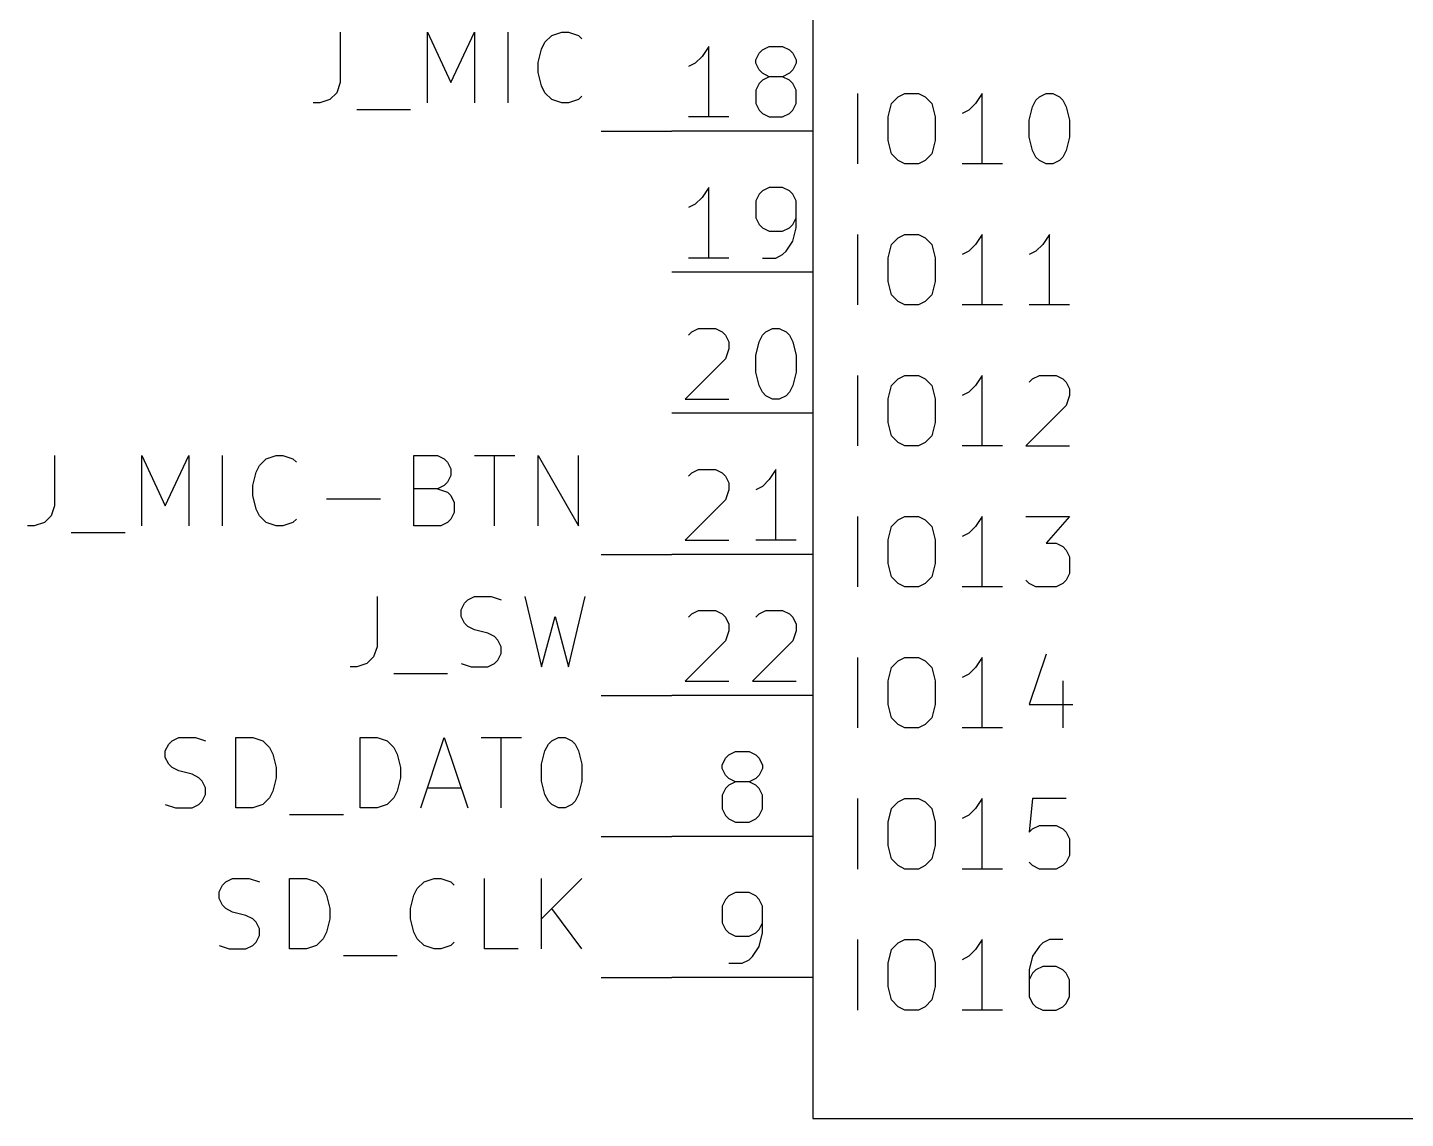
# Model space of a CAD drawing. Header units: inches. Extents: x 0.4 to 16.1, y -11.3 to -0.4.
# Drawn here: x 8.394 to 9.37, y -3.7 to -2.926 of the extents above; entities that cross this region are included whole.
import ezdxf

# ---------------------------------------------------------------- set-up
doc = ezdxf.new("R2010")
doc.units = ezdxf.units.IN
doc.header["$MEASUREMENT"] = 0
for name, color, linetype in [('GREENSIXTYFIVE', 129, 'CONTINUOUS'), ('LIGHTGREEN', 92, 'CONTINUOUS'), ('LIGHTRED', 12, 'CONTINUOUS'), ('RED', 14, 'CONTINUOUS'), ('REDSIX', 19, 'CONTINUOUS'), ('WHITE', 250, 'CONTINUOUS')]:
    doc.layers.add(name, color=color, linetype=linetype)

msp = doc.modelspace()

# ---------------------------------------------------------------- linework, layer by layer
at = {"layer": 'GREENSIXTYFIVE', "linetype": 'CONTINUOUS'}
for p, q in [((8.9819, -3.02313), (8.9819, -2.97313)), ((8.9819, -3.02313), (8.9819, -2.97313)), ((9.00571, -2.98028), (9.01048, -2.97551)), ((9.00571, -2.98028), (9.01048, -2.97551)), ((9.01048, -2.97551), (9.01524, -2.97313)), ((9.01048, -2.97551), (9.01524, -2.97313)), ((9.01524, -2.97313), (9.02476, -2.97313)), ((9.01524, -2.97313), (9.02476, -2.97313)), ((9.02476, -2.97313), (9.02952, -2.97551)), ((9.02476, -2.97313), (9.02952, -2.97551)), ((9.02952, -2.97551), (9.03428, -2.98028)), ((9.02952, -2.97551), (9.03428, -2.98028)), ((9.07, -2.97313), (9.06524, -2.98028)), ((9.07, -2.97313), (9.06524, -2.98028)), ((9.07, -3.02313), (9.07, -2.97313)), ((9.07, -3.02313), (9.07, -2.97313)), ((9.10571, -2.98265), (9.10809, -2.97789)), ((9.10571, -2.98265), (9.10809, -2.97789)), ((9.10809, -2.97789), (9.11048, -2.97551)), ((9.10809, -2.97789), (9.11048, -2.97551)), ((9.11048, -2.97551), (9.11524, -2.97313)), ((9.11048, -2.97551), (9.11524, -2.97313)), ((9.11524, -2.97313), (9.12, -2.97313)), ((9.11524, -2.97313), (9.12, -2.97313)), ((9.12, -2.97313), (9.12476, -2.97551)), ((9.12, -2.97313), (9.12476, -2.97551)), ((9.12476, -2.97551), (9.12714, -2.97789)), ((9.12476, -2.97551), (9.12714, -2.97789)), ((9.12714, -2.97789), (9.12952, -2.98265)), ((9.12714, -2.97789), (9.12952, -2.98265)), ((9.00333, -2.9898), (9.00571, -2.98028)), ((9.00333, -2.9898), (9.00571, -2.98028)), ((9.03428, -2.98028), (9.03667, -2.9898)), ((9.03428, -2.98028), (9.03667, -2.9898)), ((9.06048, -2.98504), (9.05572, -2.98742)), ((9.06048, -2.98504), (9.05572, -2.98742)), ((9.06524, -2.98028), (9.06048, -2.98504)), ((9.06524, -2.98028), (9.06048, -2.98504)), ((9.10333, -2.99218), (9.10571, -2.98265)), ((9.10333, -2.99218), (9.10571, -2.98265)), ((9.12952, -2.98265), (9.13191, -2.99218)), ((9.12952, -2.98265), (9.13191, -2.99218)), ((9.00333, -3.00646), (9.00333, -2.9898)), ((9.00333, -3.00646), (9.00333, -2.9898)), ((9.03667, -2.9898), (9.03667, -3.00646)), ((9.03667, -2.9898), (9.03667, -3.00646)), ((9.10333, -3.00408), (9.10333, -2.99218)), ((9.10333, -3.00408), (9.10333, -2.99218)), ((9.13191, -2.99218), (9.13191, -3.00408)), ((9.13191, -2.99218), (9.13191, -3.00408)), ((9.00571, -3.01599), (9.00333, -3.00646)), ((9.00571, -3.01599), (9.00333, -3.00646)), ((9.03667, -3.00646), (9.03428, -3.01599)), ((9.03667, -3.00646), (9.03428, -3.01599)), ((9.10571, -3.01361), (9.10333, -3.00408)), ((9.10571, -3.01361), (9.10333, -3.00408)), ((9.13191, -3.00408), (9.12952, -3.01361)), ((9.13191, -3.00408), (9.12952, -3.01361)), ((9.01048, -3.02075), (9.00571, -3.01599)), ((9.01048, -3.02075), (9.00571, -3.01599)), ((9.03428, -3.01599), (9.02952, -3.02075)), ((9.03428, -3.01599), (9.02952, -3.02075)), ((9.10809, -3.01837), (9.10571, -3.01361)), ((9.10809, -3.01837), (9.10571, -3.01361)), ((9.12952, -3.01361), (9.12714, -3.01837)), ((9.12952, -3.01361), (9.12714, -3.01837)), ((9.01524, -3.02313), (9.01048, -3.02075)), ((9.01524, -3.02313), (9.01048, -3.02075)), ((9.02476, -3.02313), (9.01524, -3.02313)), ((9.02476, -3.02313), (9.01524, -3.02313)), ((9.02952, -3.02075), (9.02476, -3.02313)), ((9.02952, -3.02075), (9.02476, -3.02313)), ((9.08429, -3.02313), (9.05572, -3.02313)), ((9.08429, -3.02313), (9.05572, -3.02313)), ((9.11048, -3.02075), (9.10809, -3.01837)), ((9.11048, -3.02075), (9.10809, -3.01837)), ((9.11524, -3.02313), (9.11048, -3.02075)), ((9.11524, -3.02313), (9.11048, -3.02075)), ((9.12, -3.02313), (9.11524, -3.02313)), ((9.12, -3.02313), (9.11524, -3.02313)), ((9.12476, -3.02075), (9.12, -3.02313)), ((9.12476, -3.02075), (9.12, -3.02313)), ((9.12714, -3.01837), (9.12476, -3.02075)), ((9.12714, -3.01837), (9.12476, -3.02075)), ((8.9819, -3.12313), (8.9819, -3.07313)), ((8.9819, -3.12313), (8.9819, -3.07313)), ((9.00571, -3.08028), (9.01048, -3.07551)), ((9.00571, -3.08028), (9.01048, -3.07551)), ((9.01048, -3.07551), (9.01524, -3.07313)), ((9.01048, -3.07551), (9.01524, -3.07313)), ((9.01524, -3.07313), (9.02476, -3.07313)), ((9.01524, -3.07313), (9.02476, -3.07313)), ((9.02476, -3.07313), (9.02952, -3.07551)), ((9.02476, -3.07313), (9.02952, -3.07551)), ((9.02952, -3.07551), (9.03428, -3.08028)), ((9.02952, -3.07551), (9.03428, -3.08028)), ((9.07, -3.07313), (9.06524, -3.08028)), ((9.07, -3.07313), (9.06524, -3.08028)), ((9.07, -3.12313), (9.07, -3.07313)), ((9.07, -3.12313), (9.07, -3.07313)), ((9.11762, -3.07313), (9.11286, -3.08028)), ((9.11762, -3.07313), (9.11286, -3.08028)), ((9.11762, -3.12313), (9.11762, -3.07313)), ((9.11762, -3.12313), (9.11762, -3.07313)), ((9.00333, -3.0898), (9.00571, -3.08028)), ((9.00333, -3.0898), (9.00571, -3.08028)), ((9.03428, -3.08028), (9.03667, -3.0898)), ((9.03428, -3.08028), (9.03667, -3.0898)), ((9.06048, -3.08504), (9.05572, -3.08742)), ((9.06048, -3.08504), (9.05572, -3.08742)), ((9.06524, -3.08028), (9.06048, -3.08504)), ((9.06524, -3.08028), (9.06048, -3.08504)), ((9.10809, -3.08504), (9.10333, -3.08742)), ((9.10809, -3.08504), (9.10333, -3.08742)), ((9.11286, -3.08028), (9.10809, -3.08504)), ((9.11286, -3.08028), (9.10809, -3.08504)), ((9.00333, -3.10646), (9.00333, -3.0898)), ((9.00333, -3.10646), (9.00333, -3.0898)), ((9.03667, -3.0898), (9.03667, -3.10646)), ((9.03667, -3.0898), (9.03667, -3.10646)), ((9.00571, -3.11599), (9.00333, -3.10646)), ((9.00571, -3.11599), (9.00333, -3.10646)), ((9.03667, -3.10646), (9.03428, -3.11599)), ((9.03667, -3.10646), (9.03428, -3.11599)), ((9.01048, -3.12075), (9.00571, -3.11599)), ((9.01048, -3.12075), (9.00571, -3.11599)), ((9.01524, -3.12313), (9.01048, -3.12075)), ((9.01524, -3.12313), (9.01048, -3.12075)), ((9.02476, -3.12313), (9.01524, -3.12313)), ((9.02476, -3.12313), (9.01524, -3.12313)), ((9.02952, -3.12075), (9.02476, -3.12313)), ((9.02952, -3.12075), (9.02476, -3.12313)), ((9.03428, -3.11599), (9.02952, -3.12075)), ((9.03428, -3.11599), (9.02952, -3.12075)), ((9.08429, -3.12313), (9.05572, -3.12313)), ((9.08429, -3.12313), (9.05572, -3.12313)), ((9.13191, -3.12313), (9.10333, -3.12313)), ((9.13191, -3.12313), (9.10333, -3.12313)), ((8.9819, -3.22313), (8.9819, -3.17313)), ((8.9819, -3.22313), (8.9819, -3.17313)), ((9.01048, -3.17551), (9.01524, -3.17313)), ((9.01048, -3.17551), (9.01524, -3.17313)), ((9.01524, -3.17313), (9.02476, -3.17313)), ((9.01524, -3.17313), (9.02476, -3.17313)), ((9.02476, -3.17313), (9.02952, -3.17551)), ((9.02476, -3.17313), (9.02952, -3.17551)), ((9.07, -3.17313), (9.06524, -3.18028)), ((9.07, -3.17313), (9.06524, -3.18028)), ((9.07, -3.22313), (9.07, -3.17313)), ((9.07, -3.22313), (9.07, -3.17313)), ((9.10571, -3.17551), (9.11048, -3.17313)), ((9.10571, -3.17551), (9.11048, -3.17313)), ((9.11048, -3.17313), (9.12238, -3.17313)), ((9.11048, -3.17313), (9.12238, -3.17313)), ((9.12238, -3.17313), (9.12714, -3.17551)), ((9.12238, -3.17313), (9.12714, -3.17551)), ((9.00333, -3.1898), (9.00571, -3.18028)), ((9.00333, -3.1898), (9.00571, -3.18028)), ((9.00571, -3.18028), (9.01048, -3.17551)), ((9.00571, -3.18028), (9.01048, -3.17551)), ((9.02952, -3.17551), (9.03428, -3.18028)), ((9.02952, -3.17551), (9.03428, -3.18028)), ((9.03428, -3.18028), (9.03667, -3.1898)), ((9.03428, -3.18028), (9.03667, -3.1898)), ((9.06524, -3.18028), (9.06048, -3.18504)), ((9.06524, -3.18028), (9.06048, -3.18504)), ((9.10333, -3.17789), (9.10571, -3.17551)), ((9.10333, -3.17789), (9.10571, -3.17551)), ((9.12714, -3.17551), (9.12952, -3.17789)), ((9.12714, -3.17551), (9.12952, -3.17789)), ((9.12952, -3.17789), (9.13191, -3.18265)), ((9.12952, -3.17789), (9.13191, -3.18265)), ((9.13191, -3.18265), (9.13191, -3.18742)), ((9.13191, -3.18265), (9.13191, -3.18742)), ((9.00333, -3.20646), (9.00333, -3.1898)), ((9.00333, -3.20646), (9.00333, -3.1898)), ((9.03667, -3.1898), (9.03667, -3.20646)), ((9.03667, -3.1898), (9.03667, -3.20646)), ((9.06048, -3.18504), (9.05572, -3.18742)), ((9.06048, -3.18504), (9.05572, -3.18742)), ((9.13191, -3.18742), (9.12952, -3.19456)), ((9.13191, -3.18742), (9.12952, -3.19456)), ((9.12952, -3.19456), (9.10095, -3.22313)), ((9.12952, -3.19456), (9.10095, -3.22313)), ((9.00571, -3.21599), (9.00333, -3.20646)), ((9.00571, -3.21599), (9.00333, -3.20646)), ((9.03667, -3.20646), (9.03428, -3.21599)), ((9.03667, -3.20646), (9.03428, -3.21599)), ((9.01048, -3.22075), (9.00571, -3.21599)), ((9.01048, -3.22075), (9.00571, -3.21599)), ((9.01524, -3.22313), (9.01048, -3.22075)), ((9.01524, -3.22313), (9.01048, -3.22075)), ((9.02952, -3.22075), (9.02476, -3.22313)), ((9.02952, -3.22075), (9.02476, -3.22313)), ((9.03428, -3.21599), (9.02952, -3.22075)), ((9.03428, -3.21599), (9.02952, -3.22075)), ((9.02476, -3.22313), (9.01524, -3.22313)), ((9.02476, -3.22313), (9.01524, -3.22313)), ((9.08429, -3.22313), (9.05572, -3.22313)), ((9.08429, -3.22313), (9.05572, -3.22313)), ((9.10095, -3.22313), (9.13191, -3.22313)), ((9.10095, -3.22313), (9.13191, -3.22313)), ((8.9819, -3.32313), (8.9819, -3.27313)), ((8.9819, -3.32313), (8.9819, -3.27313)), ((9.00333, -3.2898), (9.00571, -3.28028)), ((9.00333, -3.2898), (9.00571, -3.28028)), ((9.00571, -3.28028), (9.01048, -3.27551)), ((9.00571, -3.28028), (9.01048, -3.27551)), ((9.01048, -3.27551), (9.01524, -3.27313)), ((9.01048, -3.27551), (9.01524, -3.27313)), ((9.01524, -3.27313), (9.02476, -3.27313)), ((9.01524, -3.27313), (9.02476, -3.27313)), ((9.02476, -3.27313), (9.02952, -3.27551)), ((9.02476, -3.27313), (9.02952, -3.27551)), ((9.02952, -3.27551), (9.03428, -3.28028)), ((9.02952, -3.27551), (9.03428, -3.28028)), ((9.03428, -3.28028), (9.03667, -3.2898)), ((9.03428, -3.28028), (9.03667, -3.2898)), ((9.06524, -3.28028), (9.06048, -3.28504)), ((9.06524, -3.28028), (9.06048, -3.28504)), ((9.07, -3.27313), (9.06524, -3.28028)), ((9.07, -3.27313), (9.06524, -3.28028)), ((9.07, -3.32313), (9.07, -3.27313)), ((9.07, -3.32313), (9.07, -3.27313)), ((9.10095, -3.27313), (9.13191, -3.27313)), ((9.10095, -3.27313), (9.13191, -3.27313)), ((9.13191, -3.27313), (9.11524, -3.29218)), ((9.13191, -3.27313), (9.11524, -3.29218)), ((9.00333, -3.30646), (9.00333, -3.2898)), ((9.00333, -3.30646), (9.00333, -3.2898)), ((9.03667, -3.2898), (9.03667, -3.30646)), ((9.03667, -3.2898), (9.03667, -3.30646)), ((9.06048, -3.28504), (9.05572, -3.28742)), ((9.06048, -3.28504), (9.05572, -3.28742)), ((9.11524, -3.29218), (9.12238, -3.29218)), ((9.11524, -3.29218), (9.12238, -3.29218)), ((9.12238, -3.29218), (9.12714, -3.29456)), ((9.12238, -3.29218), (9.12714, -3.29456)), ((9.12714, -3.29456), (9.12952, -3.29694)), ((9.12714, -3.29456), (9.12952, -3.29694)), ((9.12952, -3.29694), (9.13191, -3.3017)), ((9.12952, -3.29694), (9.13191, -3.3017)), ((9.00571, -3.31599), (9.00333, -3.30646)), ((9.00571, -3.31599), (9.00333, -3.30646)), ((9.03667, -3.30646), (9.03428, -3.31599)), ((9.03667, -3.30646), (9.03428, -3.31599)), ((9.13191, -3.3017), (9.13191, -3.31361)), ((9.13191, -3.3017), (9.13191, -3.31361)), ((9.01048, -3.32075), (9.00571, -3.31599)), ((9.01048, -3.32075), (9.00571, -3.31599)), ((9.03428, -3.31599), (9.02952, -3.32075)), ((9.03428, -3.31599), (9.02952, -3.32075)), ((9.10333, -3.32075), (9.10095, -3.31837)), ((9.10333, -3.32075), (9.10095, -3.31837)), ((9.12952, -3.31837), (9.12714, -3.32075)), ((9.12952, -3.31837), (9.12714, -3.32075)), ((9.13191, -3.31361), (9.12952, -3.31837)), ((9.13191, -3.31361), (9.12952, -3.31837)), ((9.01524, -3.32313), (9.01048, -3.32075)), ((9.01524, -3.32313), (9.01048, -3.32075)), ((9.02476, -3.32313), (9.01524, -3.32313)), ((9.02476, -3.32313), (9.01524, -3.32313)), ((9.02952, -3.32075), (9.02476, -3.32313)), ((9.02952, -3.32075), (9.02476, -3.32313)), ((9.08429, -3.32313), (9.05572, -3.32313)), ((9.08429, -3.32313), (9.05572, -3.32313)), ((9.10809, -3.32313), (9.10333, -3.32075)), ((9.10809, -3.32313), (9.10333, -3.32075)), ((9.12238, -3.32313), (9.10809, -3.32313)), ((9.12238, -3.32313), (9.10809, -3.32313)), ((9.12714, -3.32075), (9.12238, -3.32313)), ((9.12714, -3.32075), (9.12238, -3.32313)), ((8.9819, -3.42313), (8.9819, -3.37313)), ((8.9819, -3.42313), (8.9819, -3.37313)), ((9.00571, -3.38028), (9.01048, -3.37551)), ((9.00571, -3.38028), (9.01048, -3.37551)), ((9.01048, -3.37551), (9.01524, -3.37313)), ((9.01048, -3.37551), (9.01524, -3.37313)), ((9.01524, -3.37313), (9.02476, -3.37313)), ((9.01524, -3.37313), (9.02476, -3.37313)), ((9.02476, -3.37313), (9.02952, -3.37551)), ((9.02476, -3.37313), (9.02952, -3.37551)), ((9.02952, -3.37551), (9.03428, -3.38028)), ((9.02952, -3.37551), (9.03428, -3.38028)), ((9.07, -3.37313), (9.06524, -3.38028)), ((9.07, -3.37313), (9.06524, -3.38028)), ((9.07, -3.42313), (9.07, -3.37313)), ((9.07, -3.42313), (9.07, -3.37313)), ((9.11524, -3.37075), (9.10333, -3.40646)), ((9.11524, -3.37075), (9.10333, -3.40646)), ((9.00333, -3.3898), (9.00571, -3.38028)), ((9.00333, -3.3898), (9.00571, -3.38028)), ((9.03428, -3.38028), (9.03667, -3.3898)), ((9.03428, -3.38028), (9.03667, -3.3898)), ((9.06048, -3.38504), (9.05572, -3.38742)), ((9.06048, -3.38504), (9.05572, -3.38742)), ((9.06524, -3.38028), (9.06048, -3.38504)), ((9.06524, -3.38028), (9.06048, -3.38504)), ((9.00333, -3.40646), (9.00333, -3.3898)), ((9.00333, -3.40646), (9.00333, -3.3898)), ((9.03667, -3.3898), (9.03667, -3.40646)), ((9.03667, -3.3898), (9.03667, -3.40646)), ((9.12714, -3.3898), (9.12714, -3.42313)), ((9.12714, -3.3898), (9.12714, -3.42313)), ((9.00571, -3.41599), (9.00333, -3.40646)), ((9.00571, -3.41599), (9.00333, -3.40646)), ((9.03667, -3.40646), (9.03428, -3.41599)), ((9.03667, -3.40646), (9.03428, -3.41599)), ((9.10333, -3.40646), (9.13428, -3.40646)), ((9.10333, -3.40646), (9.13428, -3.40646)), ((9.01048, -3.42075), (9.00571, -3.41599)), ((9.01048, -3.42075), (9.00571, -3.41599)), ((9.03428, -3.41599), (9.02952, -3.42075)), ((9.03428, -3.41599), (9.02952, -3.42075)), ((9.01524, -3.42313), (9.01048, -3.42075)), ((9.01524, -3.42313), (9.01048, -3.42075)), ((9.02476, -3.42313), (9.01524, -3.42313)), ((9.02476, -3.42313), (9.01524, -3.42313)), ((9.02952, -3.42075), (9.02476, -3.42313)), ((9.02952, -3.42075), (9.02476, -3.42313)), ((9.08429, -3.42313), (9.05572, -3.42313)), ((9.08429, -3.42313), (9.05572, -3.42313)), ((8.9819, -3.52313), (8.9819, -3.47313)), ((8.9819, -3.52313), (8.9819, -3.47313)), ((9.00571, -3.48028), (9.01048, -3.47551)), ((9.00571, -3.48028), (9.01048, -3.47551)), ((9.01048, -3.47551), (9.01524, -3.47313)), ((9.01048, -3.47551), (9.01524, -3.47313)), ((9.01524, -3.47313), (9.02476, -3.47313)), ((9.01524, -3.47313), (9.02476, -3.47313)), ((9.02476, -3.47313), (9.02952, -3.47551)), ((9.02476, -3.47313), (9.02952, -3.47551)), ((9.02952, -3.47551), (9.03428, -3.48028)), ((9.02952, -3.47551), (9.03428, -3.48028)), ((9.07, -3.47313), (9.06524, -3.48028)), ((9.07, -3.47313), (9.06524, -3.48028)), ((9.07, -3.52313), (9.07, -3.47313)), ((9.07, -3.52313), (9.07, -3.47313)), ((9.10571, -3.47313), (9.10333, -3.49694)), ((9.10571, -3.47313), (9.10333, -3.49694)), ((9.12952, -3.47313), (9.10571, -3.47313)), ((9.12952, -3.47313), (9.10571, -3.47313)), ((9.00333, -3.4898), (9.00571, -3.48028)), ((9.00333, -3.4898), (9.00571, -3.48028)), ((9.03428, -3.48028), (9.03667, -3.4898)), ((9.03428, -3.48028), (9.03667, -3.4898)), ((9.06048, -3.48504), (9.05572, -3.48742)), ((9.06048, -3.48504), (9.05572, -3.48742)), ((9.06524, -3.48028), (9.06048, -3.48504)), ((9.06524, -3.48028), (9.06048, -3.48504)), ((9.00333, -3.50646), (9.00333, -3.4898)), ((9.00333, -3.50646), (9.00333, -3.4898)), ((9.03667, -3.4898), (9.03667, -3.50646)), ((9.03667, -3.4898), (9.03667, -3.50646)), ((9.10333, -3.49694), (9.10571, -3.49456)), ((9.10333, -3.49694), (9.10571, -3.49456)), ((9.10571, -3.49456), (9.11048, -3.49218)), ((9.10571, -3.49456), (9.11048, -3.49218)), ((9.11048, -3.49218), (9.12238, -3.49218)), ((9.11048, -3.49218), (9.12238, -3.49218)), ((9.12238, -3.49218), (9.12714, -3.49456)), ((9.12238, -3.49218), (9.12714, -3.49456)), ((9.12714, -3.49456), (9.12952, -3.49694)), ((9.12714, -3.49456), (9.12952, -3.49694)), ((9.12952, -3.49694), (9.13191, -3.5017)), ((9.12952, -3.49694), (9.13191, -3.5017)), ((9.13191, -3.5017), (9.13191, -3.51361)), ((9.13191, -3.5017), (9.13191, -3.51361)), ((9.00571, -3.51599), (9.00333, -3.50646)), ((9.00571, -3.51599), (9.00333, -3.50646)), ((9.03667, -3.50646), (9.03428, -3.51599)), ((9.03667, -3.50646), (9.03428, -3.51599)), ((9.13191, -3.51361), (9.12952, -3.51837)), ((9.13191, -3.51361), (9.12952, -3.51837)), ((9.01048, -3.52075), (9.00571, -3.51599)), ((9.01048, -3.52075), (9.00571, -3.51599)), ((9.01524, -3.52313), (9.01048, -3.52075)), ((9.01524, -3.52313), (9.01048, -3.52075)), ((9.02476, -3.52313), (9.01524, -3.52313)), ((9.02476, -3.52313), (9.01524, -3.52313)), ((9.02952, -3.52075), (9.02476, -3.52313)), ((9.02952, -3.52075), (9.02476, -3.52313)), ((9.03428, -3.51599), (9.02952, -3.52075)), ((9.03428, -3.51599), (9.02952, -3.52075)), ((9.08429, -3.52313), (9.05572, -3.52313)), ((9.08429, -3.52313), (9.05572, -3.52313)), ((9.10571, -3.52075), (9.10333, -3.51837)), ((9.10571, -3.52075), (9.10333, -3.51837)), ((9.11048, -3.52313), (9.10571, -3.52075)), ((9.11048, -3.52313), (9.10571, -3.52075)), ((9.12238, -3.52313), (9.11048, -3.52313)), ((9.12238, -3.52313), (9.11048, -3.52313)), ((9.12714, -3.52075), (9.12238, -3.52313)), ((9.12714, -3.52075), (9.12238, -3.52313)), ((9.12952, -3.51837), (9.12714, -3.52075)), ((9.12952, -3.51837), (9.12714, -3.52075)), ((8.9819, -3.62313), (8.9819, -3.57313)), ((8.9819, -3.62313), (8.9819, -3.57313)), ((9.01048, -3.57551), (9.01524, -3.57313)), ((9.01048, -3.57551), (9.01524, -3.57313)), ((9.01524, -3.57313), (9.02476, -3.57313)), ((9.01524, -3.57313), (9.02476, -3.57313)), ((9.02476, -3.57313), (9.02952, -3.57551)), ((9.02476, -3.57313), (9.02952, -3.57551)), ((9.07, -3.57313), (9.06524, -3.58028)), ((9.07, -3.57313), (9.06524, -3.58028)), ((9.07, -3.62313), (9.07, -3.57313)), ((9.07, -3.62313), (9.07, -3.57313)), ((9.11762, -3.57313), (9.11286, -3.57551)), ((9.11762, -3.57313), (9.11286, -3.57551)), ((9.12714, -3.57313), (9.11762, -3.57313)), ((9.12714, -3.57313), (9.11762, -3.57313)), ((9.00333, -3.5898), (9.00571, -3.58028)), ((9.00333, -3.5898), (9.00571, -3.58028)), ((9.00571, -3.58028), (9.01048, -3.57551)), ((9.00571, -3.58028), (9.01048, -3.57551)), ((9.02952, -3.57551), (9.03428, -3.58028)), ((9.02952, -3.57551), (9.03428, -3.58028)), ((9.03428, -3.58028), (9.03667, -3.5898)), ((9.03428, -3.58028), (9.03667, -3.5898)), ((9.06524, -3.58028), (9.06048, -3.58504)), ((9.06524, -3.58028), (9.06048, -3.58504)), ((9.11048, -3.57789), (9.10571, -3.58504)), ((9.11048, -3.57789), (9.10571, -3.58504)), ((9.11286, -3.57551), (9.11048, -3.57789)), ((9.11286, -3.57551), (9.11048, -3.57789)), ((9.00333, -3.60646), (9.00333, -3.5898)), ((9.00333, -3.60646), (9.00333, -3.5898)), ((9.03667, -3.5898), (9.03667, -3.60646)), ((9.03667, -3.5898), (9.03667, -3.60646)), ((9.06048, -3.58504), (9.05572, -3.58742)), ((9.06048, -3.58504), (9.05572, -3.58742)), ((9.10571, -3.58504), (9.10333, -3.59456)), ((9.10571, -3.58504), (9.10333, -3.59456)), ((9.11286, -3.59218), (9.10809, -3.59456)), ((9.11286, -3.59218), (9.10809, -3.59456)), ((9.12238, -3.59218), (9.11286, -3.59218)), ((9.12238, -3.59218), (9.11286, -3.59218)), ((9.12714, -3.59456), (9.12238, -3.59218)), ((9.12714, -3.59456), (9.12238, -3.59218)), ((9.10333, -3.59456), (9.10333, -3.61361)), ((9.10333, -3.59456), (9.10333, -3.61361)), ((9.10571, -3.59694), (9.10333, -3.6017)), ((9.10571, -3.59694), (9.10333, -3.6017)), ((9.10809, -3.59456), (9.10571, -3.59694)), ((9.10809, -3.59456), (9.10571, -3.59694)), ((9.12952, -3.59694), (9.12714, -3.59456)), ((9.12952, -3.59694), (9.12714, -3.59456)), ((9.13191, -3.6017), (9.12952, -3.59694)), ((9.13191, -3.6017), (9.12952, -3.59694)), ((9.13191, -3.61361), (9.13191, -3.6017)), ((9.13191, -3.61361), (9.13191, -3.6017)), ((9.00571, -3.61599), (9.00333, -3.60646)), ((9.00571, -3.61599), (9.00333, -3.60646)), ((9.03667, -3.60646), (9.03428, -3.61599)), ((9.03667, -3.60646), (9.03428, -3.61599)), ((9.01048, -3.62075), (9.00571, -3.61599)), ((9.01048, -3.62075), (9.00571, -3.61599)), ((9.01524, -3.62313), (9.01048, -3.62075)), ((9.01524, -3.62313), (9.01048, -3.62075)), ((9.02952, -3.62075), (9.02476, -3.62313)), ((9.02952, -3.62075), (9.02476, -3.62313)), ((9.03428, -3.61599), (9.02952, -3.62075)), ((9.03428, -3.61599), (9.02952, -3.62075)), ((9.10333, -3.61361), (9.10571, -3.61837)), ((9.10333, -3.61361), (9.10571, -3.61837)), ((9.10571, -3.61837), (9.10809, -3.62075)), ((9.10571, -3.61837), (9.10809, -3.62075)), ((9.10809, -3.62075), (9.11286, -3.62313)), ((9.10809, -3.62075), (9.11286, -3.62313)), ((9.12238, -3.62313), (9.12714, -3.62075)), ((9.12238, -3.62313), (9.12714, -3.62075)), ((9.12714, -3.62075), (9.12952, -3.61837)), ((9.12714, -3.62075), (9.12952, -3.61837)), ((9.12952, -3.61837), (9.13191, -3.61361)), ((9.12952, -3.61837), (9.13191, -3.61361)), ((9.02476, -3.62313), (9.01524, -3.62313)), ((9.02476, -3.62313), (9.01524, -3.62313)), ((9.08429, -3.62313), (9.05572, -3.62313)), ((9.08429, -3.62313), (9.05572, -3.62313)), ((9.11286, -3.62313), (9.12238, -3.62313)), ((9.11286, -3.62313), (9.12238, -3.62313))]:
    msp.add_line(p, q, dxfattribs=at)
at = {"layer": 'LIGHTGREEN', "linetype": 'CONTINUOUS'}
for p, q in [((8.8, -3), (8.85, -3)), ((8.8, -3.3), (8.85, -3.3)), ((8.8, -3.4), (8.85, -3.4)), ((8.8, -3.5), (8.85, -3.5)), ((8.8, -3.6), (8.85, -3.6))]:
    msp.add_line(p, q, dxfattribs=at)
at = {"layer": 'LIGHTRED', "linetype": 'CONTINUOUS'}
for p, q in [((8.87143, -2.94702), (8.86667, -2.95178)), ((8.87143, -2.94702), (8.86667, -2.95178)), ((8.87619, -2.93988), (8.87143, -2.94702)), ((8.87619, -2.93988), (8.87143, -2.94702)), ((8.87619, -2.98988), (8.87619, -2.93988)), ((8.87619, -2.98988), (8.87619, -2.93988)), ((8.90952, -2.9494), (8.9119, -2.94464)), ((8.90952, -2.9494), (8.9119, -2.94464)), ((8.9119, -2.94464), (8.91428, -2.94226)), ((8.9119, -2.94464), (8.91428, -2.94226)), ((8.91428, -2.94226), (8.91905, -2.93988)), ((8.91428, -2.94226), (8.91905, -2.93988)), ((8.91905, -2.93988), (8.92857, -2.93988)), ((8.91905, -2.93988), (8.92857, -2.93988)), ((8.92857, -2.93988), (8.93333, -2.94226)), ((8.92857, -2.93988), (8.93333, -2.94226)), ((8.93333, -2.94226), (8.93571, -2.94464)), ((8.93333, -2.94226), (8.93571, -2.94464)), ((8.93571, -2.94464), (8.93809, -2.9494)), ((8.93571, -2.94464), (8.93809, -2.9494)), ((8.86667, -2.95178), (8.86191, -2.95417)), ((8.86667, -2.95178), (8.86191, -2.95417)), ((8.90952, -2.95178), (8.90952, -2.9494)), ((8.90952, -2.95178), (8.90952, -2.9494)), ((8.9119, -2.95655), (8.90952, -2.95178)), ((8.9119, -2.95655), (8.90952, -2.95178)), ((8.91428, -2.95893), (8.9119, -2.95655)), ((8.91428, -2.95893), (8.9119, -2.95655)), ((8.93571, -2.95655), (8.93333, -2.95893)), ((8.93571, -2.95655), (8.93333, -2.95893)), ((8.93809, -2.95178), (8.93571, -2.95655)), ((8.93809, -2.95178), (8.93571, -2.95655)), ((8.93809, -2.9494), (8.93809, -2.95178)), ((8.93809, -2.9494), (8.93809, -2.95178)), ((8.9119, -2.96607), (8.90952, -2.97083)), ((8.9119, -2.96607), (8.90952, -2.97083)), ((8.91428, -2.96369), (8.9119, -2.96607)), ((8.91428, -2.96369), (8.9119, -2.96607)), ((8.91905, -2.96131), (8.91428, -2.95893)), ((8.91905, -2.96131), (8.91428, -2.95893)), ((8.91905, -2.96131), (8.91428, -2.96369)), ((8.91905, -2.96131), (8.91428, -2.96369)), ((8.92857, -2.96131), (8.91905, -2.96131)), ((8.92857, -2.96131), (8.91905, -2.96131)), ((8.93333, -2.95893), (8.92857, -2.96131)), ((8.93333, -2.95893), (8.92857, -2.96131)), ((8.93333, -2.96369), (8.92857, -2.96131)), ((8.93333, -2.96369), (8.92857, -2.96131)), ((8.93571, -2.96607), (8.93333, -2.96369)), ((8.93571, -2.96607), (8.93333, -2.96369)), ((8.93809, -2.97083), (8.93571, -2.96607)), ((8.93809, -2.97083), (8.93571, -2.96607)), ((8.90952, -2.97083), (8.90952, -2.98035)), ((8.90952, -2.97083), (8.90952, -2.98035)), ((8.93809, -2.98035), (8.93809, -2.97083)), ((8.93809, -2.98035), (8.93809, -2.97083)), ((8.90952, -2.98035), (8.9119, -2.98512)), ((8.90952, -2.98035), (8.9119, -2.98512)), ((8.9119, -2.98512), (8.91428, -2.9875)), ((8.9119, -2.98512), (8.91428, -2.9875)), ((8.91428, -2.9875), (8.91905, -2.98988)), ((8.91428, -2.9875), (8.91905, -2.98988)), ((8.92857, -2.98988), (8.93333, -2.9875)), ((8.92857, -2.98988), (8.93333, -2.9875)), ((8.93333, -2.9875), (8.93571, -2.98512)), ((8.93333, -2.9875), (8.93571, -2.98512)), ((8.93571, -2.98512), (8.93809, -2.98035)), ((8.93571, -2.98512), (8.93809, -2.98035)), ((8.89048, -2.98988), (8.86191, -2.98988)), ((8.89048, -2.98988), (8.86191, -2.98988)), ((8.91905, -2.98988), (8.92857, -2.98988)), ((8.91905, -2.98988), (8.92857, -2.98988)), ((8.87619, -3.03988), (8.87143, -3.04702)), ((8.87619, -3.03988), (8.87143, -3.04702)), ((8.87619, -3.08988), (8.87619, -3.03988)), ((8.87619, -3.08988), (8.87619, -3.03988)), ((8.9119, -3.04464), (8.90952, -3.0494)), ((8.9119, -3.04464), (8.90952, -3.0494)), ((8.91428, -3.04226), (8.9119, -3.04464)), ((8.91428, -3.04226), (8.9119, -3.04464)), ((8.91905, -3.03988), (8.91428, -3.04226)), ((8.91905, -3.03988), (8.91428, -3.04226)), ((8.92857, -3.03988), (8.91905, -3.03988)), ((8.92857, -3.03988), (8.91905, -3.03988)), ((8.93333, -3.04226), (8.92857, -3.03988)), ((8.93333, -3.04226), (8.92857, -3.03988)), ((8.93571, -3.04464), (8.93333, -3.04226)), ((8.93571, -3.04464), (8.93333, -3.04226)), ((8.93809, -3.0494), (8.93571, -3.04464)), ((8.93809, -3.0494), (8.93571, -3.04464)), ((8.86667, -3.05178), (8.86191, -3.05417)), ((8.86667, -3.05178), (8.86191, -3.05417)), ((8.87143, -3.04702), (8.86667, -3.05178)), ((8.87143, -3.04702), (8.86667, -3.05178)), ((8.90952, -3.0494), (8.90952, -3.06131)), ((8.90952, -3.0494), (8.90952, -3.06131)), ((8.93809, -3.06845), (8.93809, -3.0494)), ((8.93809, -3.06845), (8.93809, -3.0494)), ((8.90952, -3.06131), (8.9119, -3.06607)), ((8.90952, -3.06131), (8.9119, -3.06607)), ((8.93571, -3.06607), (8.93809, -3.06131)), ((8.93571, -3.06607), (8.93809, -3.06131)), ((8.9119, -3.06607), (8.91428, -3.06845)), ((8.9119, -3.06607), (8.91428, -3.06845)), ((8.91428, -3.06845), (8.91905, -3.07083)), ((8.91428, -3.06845), (8.91905, -3.07083)), ((8.91905, -3.07083), (8.92857, -3.07083)), ((8.91905, -3.07083), (8.92857, -3.07083)), ((8.92857, -3.07083), (8.93333, -3.06845)), ((8.92857, -3.07083), (8.93333, -3.06845)), ((8.93333, -3.06845), (8.93571, -3.06607)), ((8.93333, -3.06845), (8.93571, -3.06607)), ((8.93571, -3.07797), (8.93809, -3.06845)), ((8.93571, -3.07797), (8.93809, -3.06845)), ((8.92857, -3.0875), (8.93095, -3.08512)), ((8.92857, -3.0875), (8.93095, -3.08512)), ((8.93095, -3.08512), (8.93571, -3.07797)), ((8.93095, -3.08512), (8.93571, -3.07797)), ((8.89048, -3.08988), (8.86191, -3.08988)), ((8.89048, -3.08988), (8.86191, -3.08988)), ((8.91428, -3.08988), (8.92381, -3.08988)), ((8.91428, -3.08988), (8.92381, -3.08988)), ((8.92381, -3.08988), (8.92857, -3.0875)), ((8.92381, -3.08988), (8.92857, -3.0875)), ((8.86191, -3.14464), (8.86428, -3.14226)), ((8.86191, -3.14464), (8.86428, -3.14226)), ((8.86428, -3.14226), (8.86905, -3.13988)), ((8.86428, -3.14226), (8.86905, -3.13988)), ((8.86905, -3.13988), (8.88095, -3.13988)), ((8.86905, -3.13988), (8.88095, -3.13988)), ((8.88095, -3.13988), (8.88571, -3.14226)), ((8.88095, -3.13988), (8.88571, -3.14226)), ((8.88571, -3.14226), (8.88809, -3.14464)), ((8.88571, -3.14226), (8.88809, -3.14464)), ((8.91428, -3.14464), (8.91667, -3.14226)), ((8.91428, -3.14464), (8.91667, -3.14226)), ((8.91667, -3.14226), (8.92143, -3.13988)), ((8.91667, -3.14226), (8.92143, -3.13988)), ((8.92143, -3.13988), (8.92619, -3.13988)), ((8.92143, -3.13988), (8.92619, -3.13988)), ((8.92619, -3.13988), (8.93095, -3.14226)), ((8.92619, -3.13988), (8.93095, -3.14226)), ((8.93095, -3.14226), (8.93333, -3.14464)), ((8.93095, -3.14226), (8.93333, -3.14464)), ((8.88809, -3.14464), (8.89048, -3.1494)), ((8.88809, -3.14464), (8.89048, -3.1494)), ((8.89048, -3.1494), (8.89048, -3.15417)), ((8.89048, -3.1494), (8.89048, -3.15417)), ((8.90952, -3.15893), (8.9119, -3.1494)), ((8.90952, -3.15893), (8.9119, -3.1494)), ((8.9119, -3.1494), (8.91428, -3.14464)), ((8.9119, -3.1494), (8.91428, -3.14464)), ((8.93333, -3.14464), (8.93571, -3.1494)), ((8.93333, -3.14464), (8.93571, -3.1494)), ((8.93571, -3.1494), (8.93809, -3.15893)), ((8.93571, -3.1494), (8.93809, -3.15893)), ((8.88809, -3.16131), (8.85952, -3.18988)), ((8.88809, -3.16131), (8.85952, -3.18988)), ((8.89048, -3.15417), (8.88809, -3.16131)), ((8.89048, -3.15417), (8.88809, -3.16131)), ((8.90952, -3.17083), (8.90952, -3.15893)), ((8.90952, -3.17083), (8.90952, -3.15893)), ((8.93809, -3.15893), (8.93809, -3.17083)), ((8.93809, -3.15893), (8.93809, -3.17083)), ((8.9119, -3.18035), (8.90952, -3.17083)), ((8.9119, -3.18035), (8.90952, -3.17083)), ((8.93809, -3.17083), (8.93571, -3.18035)), ((8.93809, -3.17083), (8.93571, -3.18035)), ((8.91428, -3.18512), (8.9119, -3.18035)), ((8.91428, -3.18512), (8.9119, -3.18035)), ((8.93571, -3.18035), (8.93333, -3.18512)), ((8.93571, -3.18035), (8.93333, -3.18512)), ((8.85952, -3.18988), (8.89048, -3.18988)), ((8.85952, -3.18988), (8.89048, -3.18988)), ((8.91667, -3.1875), (8.91428, -3.18512)), ((8.91667, -3.1875), (8.91428, -3.18512)), ((8.92143, -3.18988), (8.91667, -3.1875)), ((8.92143, -3.18988), (8.91667, -3.1875)), ((8.92619, -3.18988), (8.92143, -3.18988)), ((8.92619, -3.18988), (8.92143, -3.18988)), ((8.93095, -3.1875), (8.92619, -3.18988)), ((8.93095, -3.1875), (8.92619, -3.18988)), ((8.93333, -3.18512), (8.93095, -3.1875)), ((8.93333, -3.18512), (8.93095, -3.1875)), ((8.86428, -3.24226), (8.86905, -3.23988)), ((8.86428, -3.24226), (8.86905, -3.23988)), ((8.86905, -3.23988), (8.88095, -3.23988)), ((8.86905, -3.23988), (8.88095, -3.23988)), ((8.88095, -3.23988), (8.88571, -3.24226)), ((8.88095, -3.23988), (8.88571, -3.24226)), ((8.92381, -3.23988), (8.91905, -3.24702)), ((8.92381, -3.23988), (8.91905, -3.24702)), ((8.92381, -3.28988), (8.92381, -3.23988)), ((8.92381, -3.28988), (8.92381, -3.23988)), ((8.86191, -3.24464), (8.86428, -3.24226)), ((8.86191, -3.24464), (8.86428, -3.24226)), ((8.88571, -3.24226), (8.88809, -3.24464)), ((8.88571, -3.24226), (8.88809, -3.24464)), ((8.88809, -3.24464), (8.89048, -3.2494)), ((8.88809, -3.24464), (8.89048, -3.2494)), ((8.89048, -3.2494), (8.89048, -3.25417)), ((8.89048, -3.2494), (8.89048, -3.25417)), ((8.91905, -3.24702), (8.91428, -3.25178)), ((8.91905, -3.24702), (8.91428, -3.25178)), ((8.89048, -3.25417), (8.88809, -3.26131)), ((8.89048, -3.25417), (8.88809, -3.26131)), ((8.91428, -3.25178), (8.90952, -3.25417)), ((8.91428, -3.25178), (8.90952, -3.25417)), ((8.88809, -3.26131), (8.85952, -3.28988)), ((8.88809, -3.26131), (8.85952, -3.28988)), ((8.85952, -3.28988), (8.89048, -3.28988)), ((8.85952, -3.28988), (8.89048, -3.28988)), ((8.93809, -3.28988), (8.90952, -3.28988)), ((8.93809, -3.28988), (8.90952, -3.28988)), ((8.86191, -3.34464), (8.86428, -3.34226)), ((8.86191, -3.34464), (8.86428, -3.34226)), ((8.86428, -3.34226), (8.86905, -3.33988)), ((8.86428, -3.34226), (8.86905, -3.33988)), ((8.86905, -3.33988), (8.88095, -3.33988)), ((8.86905, -3.33988), (8.88095, -3.33988)), ((8.88095, -3.33988), (8.88571, -3.34226)), ((8.88095, -3.33988), (8.88571, -3.34226)), ((8.88571, -3.34226), (8.88809, -3.34464)), ((8.88571, -3.34226), (8.88809, -3.34464)), ((8.88809, -3.34464), (8.89048, -3.3494)), ((8.88809, -3.34464), (8.89048, -3.3494)), ((8.90952, -3.34464), (8.9119, -3.34226)), ((8.90952, -3.34464), (8.9119, -3.34226)), ((8.9119, -3.34226), (8.91667, -3.33988)), ((8.9119, -3.34226), (8.91667, -3.33988)), ((8.91667, -3.33988), (8.92857, -3.33988)), ((8.91667, -3.33988), (8.92857, -3.33988)), ((8.92857, -3.33988), (8.93333, -3.34226)), ((8.92857, -3.33988), (8.93333, -3.34226)), ((8.93333, -3.34226), (8.93571, -3.34464)), ((8.93333, -3.34226), (8.93571, -3.34464)), ((8.93571, -3.34464), (8.93809, -3.3494)), ((8.93571, -3.34464), (8.93809, -3.3494)), ((8.89048, -3.35417), (8.88809, -3.36131)), ((8.89048, -3.35417), (8.88809, -3.36131)), ((8.89048, -3.3494), (8.89048, -3.35417)), ((8.89048, -3.3494), (8.89048, -3.35417)), ((8.93809, -3.35417), (8.93571, -3.36131)), ((8.93809, -3.35417), (8.93571, -3.36131)), ((8.93809, -3.3494), (8.93809, -3.35417)), ((8.93809, -3.3494), (8.93809, -3.35417)), ((8.88809, -3.36131), (8.85952, -3.38988)), ((8.88809, -3.36131), (8.85952, -3.38988)), ((8.93571, -3.36131), (8.90714, -3.38988)), ((8.93571, -3.36131), (8.90714, -3.38988)), ((8.85952, -3.38988), (8.89048, -3.38988)), ((8.85952, -3.38988), (8.89048, -3.38988)), ((8.90714, -3.38988), (8.93809, -3.38988)), ((8.90714, -3.38988), (8.93809, -3.38988)), ((8.88572, -3.4494), (8.88809, -3.44464)), ((8.88572, -3.4494), (8.88809, -3.44464)), ((8.88809, -3.44464), (8.89048, -3.44226)), ((8.88809, -3.44464), (8.89048, -3.44226)), ((8.89048, -3.44226), (8.89524, -3.43988)), ((8.89048, -3.44226), (8.89524, -3.43988)), ((8.89524, -3.43988), (8.90476, -3.43988)), ((8.89524, -3.43988), (8.90476, -3.43988)), ((8.90476, -3.43988), (8.90952, -3.44226)), ((8.90476, -3.43988), (8.90952, -3.44226)), ((8.90952, -3.44226), (8.91191, -3.44464)), ((8.90952, -3.44226), (8.91191, -3.44464)), ((8.91191, -3.44464), (8.91429, -3.4494)), ((8.91191, -3.44464), (8.91429, -3.4494)), ((8.88572, -3.45178), (8.88572, -3.4494)), ((8.88572, -3.45178), (8.88572, -3.4494)), ((8.88809, -3.45655), (8.88572, -3.45178)), ((8.88809, -3.45655), (8.88572, -3.45178)), ((8.91429, -3.45178), (8.91191, -3.45655)), ((8.91429, -3.45178), (8.91191, -3.45655)), ((8.91429, -3.4494), (8.91429, -3.45178)), ((8.91429, -3.4494), (8.91429, -3.45178)), ((8.88809, -3.46607), (8.88572, -3.47083)), ((8.88809, -3.46607), (8.88572, -3.47083)), ((8.89048, -3.45893), (8.88809, -3.45655)), ((8.89048, -3.45893), (8.88809, -3.45655)), ((8.89048, -3.46369), (8.88809, -3.46607)), ((8.89048, -3.46369), (8.88809, -3.46607)), ((8.89524, -3.46131), (8.89048, -3.45893)), ((8.89524, -3.46131), (8.89048, -3.45893)), ((8.89524, -3.46131), (8.89048, -3.46369)), ((8.89524, -3.46131), (8.89048, -3.46369)), ((8.90476, -3.46131), (8.89524, -3.46131)), ((8.90476, -3.46131), (8.89524, -3.46131)), ((8.90952, -3.45893), (8.90476, -3.46131)), ((8.90952, -3.45893), (8.90476, -3.46131)), ((8.90952, -3.46369), (8.90476, -3.46131)), ((8.90952, -3.46369), (8.90476, -3.46131)), ((8.91191, -3.45655), (8.90952, -3.45893)), ((8.91191, -3.45655), (8.90952, -3.45893)), ((8.91191, -3.46607), (8.90952, -3.46369)), ((8.91191, -3.46607), (8.90952, -3.46369)), ((8.91429, -3.47083), (8.91191, -3.46607)), ((8.91429, -3.47083), (8.91191, -3.46607)), ((8.88572, -3.47083), (8.88572, -3.48035)), ((8.88572, -3.47083), (8.88572, -3.48035)), ((8.91429, -3.48035), (8.91429, -3.47083)), ((8.91429, -3.48035), (8.91429, -3.47083)), ((8.88572, -3.48035), (8.88809, -3.48512)), ((8.88572, -3.48035), (8.88809, -3.48512)), ((8.88809, -3.48512), (8.89048, -3.4875)), ((8.88809, -3.48512), (8.89048, -3.4875)), ((8.90952, -3.4875), (8.91191, -3.48512)), ((8.90952, -3.4875), (8.91191, -3.48512)), ((8.91191, -3.48512), (8.91429, -3.48035)), ((8.91191, -3.48512), (8.91429, -3.48035)), ((8.89048, -3.4875), (8.89524, -3.48988)), ((8.89048, -3.4875), (8.89524, -3.48988)), ((8.89524, -3.48988), (8.90476, -3.48988)), ((8.89524, -3.48988), (8.90476, -3.48988)), ((8.90476, -3.48988), (8.90952, -3.4875)), ((8.90476, -3.48988), (8.90952, -3.4875)), ((8.89048, -3.54226), (8.88809, -3.54464)), ((8.89048, -3.54226), (8.88809, -3.54464)), ((8.89524, -3.53988), (8.89048, -3.54226)), ((8.89524, -3.53988), (8.89048, -3.54226)), ((8.90476, -3.53988), (8.89524, -3.53988)), ((8.90476, -3.53988), (8.89524, -3.53988)), ((8.90952, -3.54226), (8.90476, -3.53988)), ((8.90952, -3.54226), (8.90476, -3.53988)), ((8.91191, -3.54464), (8.90952, -3.54226)), ((8.91191, -3.54464), (8.90952, -3.54226)), ((8.88809, -3.54464), (8.88572, -3.5494)), ((8.88809, -3.54464), (8.88572, -3.5494)), ((8.88572, -3.5494), (8.88572, -3.56131)), ((8.88572, -3.5494), (8.88572, -3.56131)), ((8.91429, -3.5494), (8.91191, -3.54464)), ((8.91429, -3.5494), (8.91191, -3.54464)), ((8.91429, -3.56845), (8.91429, -3.5494)), ((8.91429, -3.56845), (8.91429, -3.5494)), ((8.88572, -3.56131), (8.88809, -3.56607)), ((8.88572, -3.56131), (8.88809, -3.56607)), ((8.91191, -3.56607), (8.91429, -3.56131)), ((8.91191, -3.56607), (8.91429, -3.56131)), ((8.88809, -3.56607), (8.89048, -3.56845)), ((8.88809, -3.56607), (8.89048, -3.56845)), ((8.89048, -3.56845), (8.89524, -3.57083)), ((8.89048, -3.56845), (8.89524, -3.57083)), ((8.89524, -3.57083), (8.90476, -3.57083)), ((8.89524, -3.57083), (8.90476, -3.57083)), ((8.90476, -3.57083), (8.90952, -3.56845)), ((8.90476, -3.57083), (8.90952, -3.56845)), ((8.90952, -3.56845), (8.91191, -3.56607)), ((8.90952, -3.56845), (8.91191, -3.56607)), ((8.91191, -3.57797), (8.91429, -3.56845)), ((8.91191, -3.57797), (8.91429, -3.56845)), ((8.90714, -3.58512), (8.91191, -3.57797)), ((8.90714, -3.58512), (8.91191, -3.57797)), ((8.89048, -3.58988), (8.9, -3.58988)), ((8.89048, -3.58988), (8.9, -3.58988)), ((8.9, -3.58988), (8.90476, -3.5875)), ((8.9, -3.58988), (8.90476, -3.5875)), ((8.90476, -3.5875), (8.90714, -3.58512)), ((8.90476, -3.5875), (8.90714, -3.58512))]:
    msp.add_line(p, q, dxfattribs=at)
at = {"layer": 'RED', "linetype": 'CONTINUOUS'}
for p, q in [((8.95, -1.7), (8.95, -3.7)), ((8.95, -3), (8.85, -3)), ((8.95, -3), (8.85, -3)), ((8.95, -3.1), (8.85, -3.1)), ((8.95, -3.1), (8.85, -3.1)), ((8.95, -3.2), (8.85, -3.2)), ((8.95, -3.2), (8.85, -3.2)), ((8.95, -3.3), (8.85, -3.3)), ((8.95, -3.3), (8.85, -3.3)), ((8.95, -3.4), (8.85, -3.4)), ((8.95, -3.4), (8.85, -3.4)), ((8.95, -3.5), (8.85, -3.5)), ((8.95, -3.5), (8.85, -3.5)), ((8.95, -3.6), (8.85, -3.6)), ((8.95, -3.6), (8.85, -3.6)), ((8.95, -3.7), (9.95, -3.7))]:
    msp.add_line(p, q, dxfattribs=at)
at = {"layer": 'REDSIX', "linetype": 'CONTINUOUS'}
for p, q in [((8.61494, -2.9298), (8.61494, -2.96552)), ((8.67684, -2.9798), (8.67684, -2.9298)), ((8.67684, -2.9298), (8.69351, -2.96552)), ((8.69351, -2.96552), (8.71017, -2.9298)), ((8.71017, -2.9298), (8.71017, -2.9798)), ((8.73398, -2.9798), (8.73398, -2.9298)), ((8.75779, -2.9417), (8.76017, -2.93694)), ((8.76017, -2.93694), (8.76494, -2.93218)), ((8.76494, -2.93218), (8.77208, -2.9298)), ((8.77208, -2.9298), (8.77684, -2.9298)), ((8.77684, -2.9298), (8.78398, -2.93218)), ((8.78398, -2.93218), (8.78636, -2.93456)), ((8.75541, -2.95123), (8.75779, -2.9417)), ((8.75541, -2.95837), (8.75541, -2.95123)), ((8.75779, -2.96789), (8.75541, -2.95837)), ((8.61494, -2.96552), (8.61256, -2.97266)), ((8.76017, -2.97266), (8.75779, -2.96789)), ((8.6078, -2.97742), (8.60065, -2.9798)), ((8.61256, -2.97266), (8.6078, -2.97742)), ((8.76494, -2.97742), (8.76017, -2.97266)), ((8.77208, -2.9798), (8.76494, -2.97742)), ((8.78398, -2.97742), (8.77684, -2.9798)), ((8.78636, -2.97504), (8.78398, -2.97742)), ((8.60065, -2.9798), (8.59589, -2.9798)), ((8.62684, -2.98456), (8.66494, -2.98456)), ((8.77684, -2.9798), (8.77208, -2.9798)), ((8.41256, -3.2298), (8.41256, -3.26552)), ((8.47446, -3.2798), (8.47446, -3.2298)), ((8.47446, -3.2298), (8.49113, -3.26552)), ((8.49113, -3.26552), (8.50779, -3.2298)), ((8.50779, -3.2298), (8.50779, -3.2798)), ((8.5316, -3.2798), (8.5316, -3.2298)), ((8.56256, -3.23218), (8.5697, -3.2298)), ((8.5697, -3.2298), (8.57446, -3.2298)), ((8.57446, -3.2298), (8.5816, -3.23218)), ((8.66731, -3.2798), (8.66731, -3.2298)), ((8.66731, -3.2298), (8.68398, -3.2298)), ((8.68398, -3.2298), (8.68874, -3.23218)), ((8.71017, -3.2298), (8.73874, -3.2298)), ((8.72446, -3.2798), (8.72446, -3.2298)), ((8.75541, -3.2798), (8.75541, -3.2298)), ((8.75541, -3.2298), (8.78398, -3.2798)), ((8.78398, -3.2798), (8.78398, -3.2298)), ((8.55541, -3.2417), (8.55779, -3.23694)), ((8.55779, -3.23694), (8.56256, -3.23218)), ((8.5816, -3.23218), (8.58398, -3.23456)), ((8.68874, -3.23218), (8.69113, -3.23456)), ((8.69113, -3.23456), (8.69351, -3.23932)), ((8.69351, -3.23932), (8.69351, -3.24409)), ((8.55303, -3.25123), (8.55541, -3.2417)), ((8.55303, -3.25837), (8.55303, -3.25123)), ((8.68874, -3.25123), (8.68398, -3.25361)), ((8.69113, -3.24885), (8.68874, -3.25123)), ((8.69351, -3.24409), (8.69113, -3.24885)), ((8.55541, -3.26789), (8.55303, -3.25837)), ((8.60541, -3.26075), (8.64351, -3.26075)), ((8.68398, -3.25361), (8.66731, -3.25361)), ((8.68398, -3.25361), (8.69113, -3.25599)), ((8.69113, -3.25599), (8.69351, -3.25837)), ((8.69351, -3.25837), (8.69589, -3.26313)), ((8.41256, -3.26552), (8.41017, -3.27266)), ((8.55779, -3.27266), (8.55541, -3.26789)), ((8.69589, -3.27028), (8.69351, -3.27504)), ((8.69589, -3.26313), (8.69589, -3.27028)), ((8.39827, -3.2798), (8.39351, -3.2798)), ((8.40541, -3.27742), (8.39827, -3.2798)), ((8.41017, -3.27266), (8.40541, -3.27742)), ((8.56256, -3.27742), (8.55779, -3.27266)), ((8.5697, -3.2798), (8.56256, -3.27742)), ((8.57446, -3.2798), (8.5697, -3.2798)), ((8.5816, -3.27742), (8.57446, -3.2798)), ((8.58398, -3.27504), (8.5816, -3.27742)), ((8.68636, -3.2798), (8.66731, -3.2798)), ((8.69113, -3.27742), (8.68636, -3.2798)), ((8.69351, -3.27504), (8.69113, -3.27742)), ((8.42446, -3.28456), (8.46256, -3.28456)), ((8.64113, -3.3298), (8.64113, -3.36552)), ((8.70065, -3.33932), (8.70303, -3.33456)), ((8.70303, -3.33456), (8.70541, -3.33218)), ((8.70541, -3.33218), (8.71018, -3.3298)), ((8.71018, -3.3298), (8.72208, -3.3298)), ((8.72208, -3.3298), (8.72922, -3.33218)), ((8.74589, -3.3298), (8.7578, -3.3798)), ((8.77684, -3.3798), (8.78875, -3.3298)), ((8.70065, -3.34409), (8.70065, -3.33932)), ((8.70303, -3.34885), (8.70065, -3.34409)), ((8.70541, -3.35123), (8.70303, -3.34885)), ((8.7578, -3.3798), (8.76732, -3.34409)), ((8.76732, -3.34409), (8.77684, -3.3798)), ((8.71018, -3.35361), (8.70541, -3.35123)), ((8.7197, -3.35599), (8.71018, -3.35361)), ((8.72446, -3.35837), (8.7197, -3.35599)), ((8.72684, -3.36075), (8.72446, -3.35837)), ((8.64113, -3.36552), (8.63875, -3.37266)), ((8.72922, -3.36552), (8.72684, -3.36075)), ((8.72922, -3.37028), (8.72922, -3.36552)), ((8.63399, -3.37742), (8.62684, -3.3798)), ((8.63875, -3.37266), (8.63399, -3.37742)), ((8.70065, -3.37742), (8.7078, -3.3798)), ((8.7197, -3.3798), (8.72446, -3.37742)), ((8.72446, -3.37742), (8.72684, -3.37504)), ((8.72684, -3.37504), (8.72922, -3.37028)), ((8.62684, -3.3798), (8.62208, -3.3798)), ((8.65304, -3.38456), (8.69113, -3.38456)), ((8.7078, -3.3798), (8.7197, -3.3798)), ((8.49113, -3.43932), (8.49351, -3.43456)), ((8.49351, -3.43456), (8.49589, -3.43218)), ((8.49589, -3.43218), (8.50065, -3.4298)), ((8.50065, -3.4298), (8.51256, -3.4298)), ((8.51256, -3.4298), (8.5197, -3.43218)), ((8.54113, -3.4798), (8.54113, -3.4298)), ((8.54113, -3.4298), (8.55303, -3.4298)), ((8.55303, -3.4298), (8.56017, -3.43218)), ((8.56017, -3.43218), (8.56494, -3.43694)), ((8.62922, -3.4798), (8.62922, -3.4298)), ((8.62922, -3.4298), (8.64113, -3.4298)), ((8.64113, -3.4298), (8.64827, -3.43218)), ((8.64827, -3.43218), (8.65303, -3.43694)), ((8.67208, -3.4798), (8.68874, -3.4298)), ((8.68874, -3.4298), (8.70541, -3.4798)), ((8.71494, -3.4298), (8.74351, -3.4298)), ((8.72922, -3.4798), (8.72922, -3.4298)), ((8.76017, -3.43932), (8.76256, -3.43456)), ((8.76256, -3.43456), (8.76494, -3.43218)), ((8.76494, -3.43218), (8.7697, -3.4298)), ((8.7697, -3.4298), (8.77446, -3.4298)), ((8.77446, -3.4298), (8.77922, -3.43218)), ((8.77922, -3.43218), (8.7816, -3.43456)), ((8.7816, -3.43456), (8.78398, -3.43932)), ((8.49113, -3.44409), (8.49113, -3.43932)), ((8.49351, -3.44885), (8.49113, -3.44409)), ((8.56494, -3.43694), (8.56732, -3.4417)), ((8.56732, -3.4417), (8.5697, -3.45123)), ((8.65303, -3.43694), (8.65541, -3.4417)), ((8.65541, -3.4417), (8.65779, -3.45123)), ((8.7578, -3.44885), (8.76017, -3.43932)), ((8.78398, -3.43932), (8.78637, -3.44885)), ((8.49589, -3.45123), (8.49351, -3.44885)), ((8.50065, -3.45361), (8.49589, -3.45123)), ((8.51018, -3.45599), (8.50065, -3.45361)), ((8.51494, -3.45837), (8.51018, -3.45599)), ((8.5697, -3.45123), (8.5697, -3.45837)), ((8.65779, -3.45123), (8.65779, -3.45837)), ((8.7578, -3.46075), (8.7578, -3.44885)), ((8.78637, -3.44885), (8.78637, -3.46075)), ((8.51732, -3.46075), (8.51494, -3.45837)), ((8.5197, -3.46552), (8.51732, -3.46075)), ((8.5197, -3.47028), (8.5197, -3.46552)), ((8.5697, -3.45837), (8.56732, -3.46789)), ((8.65779, -3.45837), (8.65541, -3.46789)), ((8.67684, -3.46552), (8.70065, -3.46552)), ((8.76017, -3.47028), (8.7578, -3.46075)), ((8.78637, -3.46075), (8.78398, -3.47028)), ((8.51494, -3.47742), (8.51732, -3.47504)), ((8.51732, -3.47504), (8.5197, -3.47028)), ((8.56494, -3.47266), (8.56017, -3.47742)), ((8.56732, -3.46789), (8.56494, -3.47266)), ((8.65303, -3.47266), (8.64827, -3.47742)), ((8.65541, -3.46789), (8.65303, -3.47266)), ((8.76256, -3.47504), (8.76017, -3.47028)), ((8.76494, -3.47742), (8.76256, -3.47504)), ((8.7816, -3.47504), (8.77922, -3.47742)), ((8.78398, -3.47028), (8.7816, -3.47504)), ((8.49113, -3.47742), (8.49827, -3.4798)), ((8.49827, -3.4798), (8.51018, -3.4798)), ((8.51018, -3.4798), (8.51494, -3.47742)), ((8.55303, -3.4798), (8.54113, -3.4798)), ((8.56017, -3.47742), (8.55303, -3.4798)), ((8.57922, -3.48456), (8.61732, -3.48456)), ((8.64113, -3.4798), (8.62922, -3.4798)), ((8.64827, -3.47742), (8.64113, -3.4798)), ((8.7697, -3.4798), (8.76494, -3.47742)), ((8.77446, -3.4798), (8.7697, -3.4798)), ((8.77922, -3.47742), (8.77446, -3.4798)), ((8.5316, -3.53456), (8.53398, -3.53218)), ((8.53398, -3.53218), (8.53875, -3.5298)), ((8.53875, -3.5298), (8.55065, -3.5298)), ((8.55065, -3.5298), (8.5578, -3.53218)), ((8.57922, -3.5798), (8.57922, -3.5298)), ((8.57922, -3.5298), (8.59113, -3.5298)), ((8.59113, -3.5298), (8.59827, -3.53218)), ((8.59827, -3.53218), (8.60303, -3.53694)), ((8.6697, -3.53694), (8.67446, -3.53218)), ((8.67446, -3.53218), (8.6816, -3.5298)), ((8.6816, -3.5298), (8.68636, -3.5298)), ((8.68636, -3.5298), (8.69351, -3.53218)), ((8.69351, -3.53218), (8.69589, -3.53456)), ((8.71731, -3.5798), (8.71731, -3.5298)), ((8.75779, -3.5798), (8.75779, -3.5298)), ((8.78636, -3.5298), (8.75779, -3.55837)), ((8.52922, -3.53932), (8.5316, -3.53456)), ((8.52922, -3.54409), (8.52922, -3.53932)), ((8.5316, -3.54885), (8.52922, -3.54409)), ((8.60303, -3.53694), (8.60541, -3.5417)), ((8.60541, -3.5417), (8.60779, -3.55123)), ((8.66494, -3.55123), (8.66731, -3.5417)), ((8.66731, -3.5417), (8.6697, -3.53694)), ((8.53398, -3.55123), (8.5316, -3.54885)), ((8.53875, -3.55361), (8.53398, -3.55123)), ((8.54827, -3.55599), (8.53875, -3.55361)), ((8.60779, -3.55123), (8.60779, -3.55837)), ((8.66494, -3.55837), (8.66494, -3.55123)), ((8.78636, -3.5798), (8.76494, -3.55123)), ((8.55303, -3.55837), (8.54827, -3.55599)), ((8.55541, -3.56075), (8.55303, -3.55837)), ((8.5578, -3.56552), (8.55541, -3.56075)), ((8.60779, -3.55837), (8.60541, -3.56789)), ((8.66731, -3.56789), (8.66494, -3.55837)), ((8.55541, -3.57504), (8.5578, -3.57028)), ((8.5578, -3.57028), (8.5578, -3.56552)), ((8.60303, -3.57266), (8.59827, -3.57742)), ((8.60541, -3.56789), (8.60303, -3.57266)), ((8.6697, -3.57266), (8.66731, -3.56789)), ((8.67446, -3.57742), (8.6697, -3.57266)), ((8.52922, -3.57742), (8.53637, -3.5798)), ((8.53637, -3.5798), (8.54827, -3.5798)), ((8.54827, -3.5798), (8.55303, -3.57742)), ((8.55303, -3.57742), (8.55541, -3.57504)), ((8.59113, -3.5798), (8.57922, -3.5798)), ((8.59827, -3.57742), (8.59113, -3.5798)), ((8.6816, -3.5798), (8.67446, -3.57742)), ((8.68636, -3.5798), (8.6816, -3.5798)), ((8.69351, -3.57742), (8.68636, -3.5798)), ((8.69589, -3.57504), (8.69351, -3.57742)), ((8.74113, -3.5798), (8.71731, -3.5798)), ((8.61732, -3.58456), (8.65541, -3.58456))]:
    msp.add_line(p, q, dxfattribs=at)
at = {"layer": 'WHITE', "linetype": 'CONTINUOUS'}
for p, q in [((8.95, -1.7), (8.95, -3.7)), ((8.95, -3.7), (9.95, -3.7))]:
    msp.add_line(p, q, dxfattribs=at)

doc.saveas('drawing.dxf')
